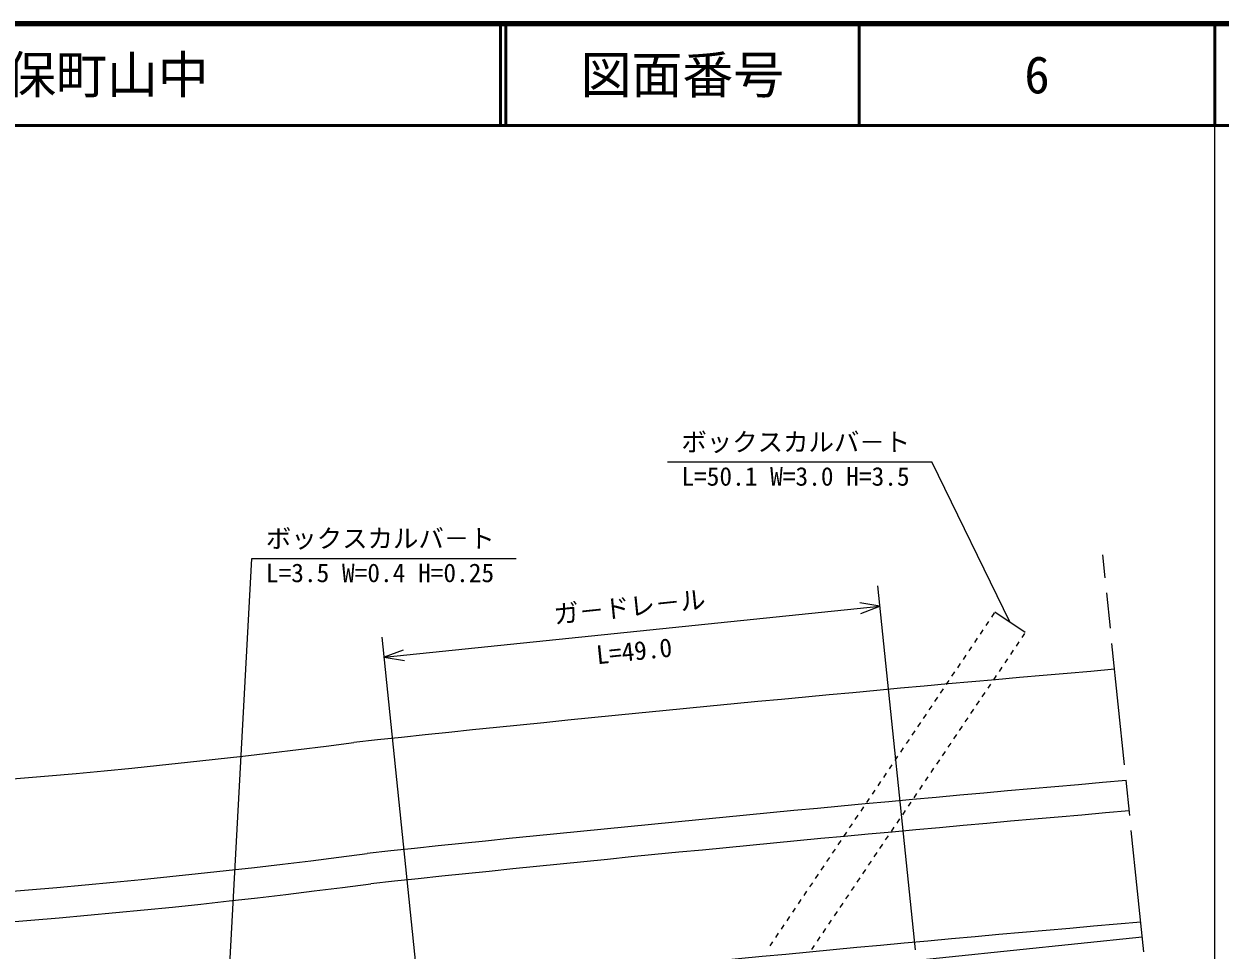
# Model space of a CAD drawing. Units: millimetres, scale not verified. Extents: x 40000 to 680000, y 20000 to 380000.
# Drawn here: x 461870 to 579500, y 288912 to 380000 of the extents above; entities that cross this region are included whole.
import ezdxf
from ezdxf.enums import TextEntityAlignment as Align

# ---------------------------------------------------------------- set-up
doc = ezdxf.new("R2010")
doc.units = ezdxf.units.MM
doc.header["$LTSCALE"] = 1000
doc.linetypes.add('CHAIN', pattern=[18.5, 12, -1.5, 3.5, -1.5])
for name, color, linetype, lineweight in [('M-BGD', 7, 'Continuous', 25), ('M-BMK', 2, 'CHAIN', 13), ('M-STR-HTXT', 7, 'Continuous', 13), ('M-STR-STR1', 1, 'Continuous', 25), ('M-TTL', 2, 'Continuous', 140), ('M-TTL-BAND', 7, 'Continuous', 25), ('M-TTL-LINE', 7, 'Continuous', 50)]:
    doc.layers.add(name, color=color, linetype=linetype, lineweight=lineweight)
doc.layers.add('M-TTL-TXT', color=7, linetype='Continuous')
doc.styles.add('@ＭＳ ゴシック', font='')
doc.styles.add('ＭＳ ゴシック', font='')
doc.styles.get('@ＭＳ ゴシック').set_extended_font_data('@MS Gothic')
doc.styles.get('ＭＳ ゴシック').set_extended_font_data('MS Gothic')

msp = doc.modelspace()

# ---------------------------------------------------------------- linework, layer by layer
at = {"layer": 'M-BGD'}
msp.add_line((480906, 280825), (571845, 290221), dxfattribs=at)
for centre, radius, start, end in [((883219, -3345258), 3675228, 94.90259, 96.0742), ((404146, 994787), 691358, 262.9307, 277.49444), ((883219, -3345258), 3664228, 94.8996, 96.07208), ((883219, -3345258), 3661228, 94.89878, 96.07151), ((404146, 994787), 702358, 262.92733, 277.48326), ((404146, 994787), 705358, 262.92643, 277.48026), ((883219, -3345258), 3650228, 94.89577, 96.06939)]:
    msp.add_arc(centre, radius, start, end, dxfattribs=at)
at = {"layer": 'M-BMK'}
msp.add_line((571999, 288729), (567965, 327771), dxfattribs=at)
at = {"layer": 'M-STR-HTXT'}
for p, q in [((525149, 336917), (551149, 336917)), ((558844, 321143), (551149, 336917)), ((481755, 280912), (484290, 327429)), ((484290, 327429), (510290, 327429)), ((549546, 288922), (545845, 324732)), ((497311, 317706), (546051, 322742)), ((546051, 322742), (544076, 323059)), ((544183, 322029), (546051, 322742)), ((500805, 283886), (497105, 319695)), ((499179, 318420), (497311, 317706)), ((497311, 317706), (499285, 317390))]:
    msp.add_line(p, q, dxfattribs=at)
at = {"layer": 'M-STR-STR1'}
for p, q in [((556737, 321237), (556457, 320822)), ((557296, 322066), (557017, 321651)), ((560336, 320136), (557352, 322149)), ((556178, 320408), (555898, 319993)), ((560280, 320054), (560000, 319639)), ((555619, 319579), (555339, 319164)), ((559721, 319224), (559441, 318810)), ((554500, 317920), (554221, 317506)), ((555060, 318750), (554780, 318335)), ((559162, 318395), (558882, 317981)), ((553941, 317091), (553662, 316677)), ((558043, 316737), (557764, 316323)), ((558603, 317566), (558323, 317152)), ((552823, 315433), (552543, 315019)), ((553382, 316262), (553103, 315848)), ((557484, 315908), (557205, 315494)), ((552264, 314604), (551984, 314190)), ((556366, 314250), (556086, 313835)), ((556925, 315079), (556646, 314665)), ((551146, 312946), (550866, 312531)), ((551705, 313775), (551425, 313361)), ((555807, 313421), (555527, 313006)), ((550587, 312117), (550307, 311702)), ((554689, 311763), (554409, 311348)), ((555248, 312592), (554968, 312177)), ((550027, 311288), (549748, 310873)), ((554130, 310934), (553850, 310519)), ((548909, 309630), (548630, 309215)), ((549468, 310459), (549189, 310044)), ((553570, 310105), (553291, 309690)), ((548350, 308801), (548070, 308386)), ((552452, 308446), (552173, 308032)), ((553011, 309276), (552732, 308861)), ((547232, 307142), (546952, 306728)), ((547791, 307972), (547511, 307557)), ((551893, 307617), (551613, 307203)), ((546673, 306313), (546393, 305899)), ((550775, 305959), (550495, 305545)), ((551334, 306788), (551054, 306374)), ((546114, 305484), (545834, 305070)), ((550216, 305130), (549936, 304716)), ((544995, 303826), (544716, 303412)), ((545554, 304655), (545275, 304241)), ((549656, 304301), (549377, 303887)), ((544436, 302997), (544157, 302582)), ((548538, 302643), (548259, 302228)), ((549097, 303472), (548818, 303057)), ((543318, 301339), (543038, 300924)), ((543877, 302168), (543597, 301753)), ((547979, 301814), (547700, 301399)), ((542759, 300510), (542479, 300095)), ((546861, 300156), (546581, 299741)), ((547420, 300985), (547140, 300570)), ((541640, 298852), (541361, 298437)), ((542200, 299681), (541920, 299266)), ((546302, 299327), (546022, 298912)), ((541081, 298023), (540802, 297608)), ((545183, 297668), (544904, 297254)), ((545743, 298497), (545463, 298083)), ((540522, 297193), (540243, 296779)), ((544624, 296839), (544345, 296425)), ((539404, 295535), (539124, 295121)), ((539963, 296364), (539684, 295950)), ((544065, 296010), (543786, 295596)), ((538845, 294706), (538565, 294292)), ((542947, 294352), (542667, 293938)), ((543506, 295181), (543227, 294767)), ((537727, 293048), (537447, 292634)), ((538286, 293877), (538006, 293463)), ((542388, 293523), (542108, 293108)), ((537167, 292219), (536888, 291804)), ((541270, 291865), (540990, 291450)), ((541829, 292694), (541549, 292279)), ((536049, 290561), (535770, 290146)), ((536608, 291390), (536329, 290975)), ((540710, 291036), (540431, 290621)), ((535490, 289732), (535210, 289317)), ((539592, 289378), (539313, 288963)), ((540151, 290207), (539872, 289792))]:
    msp.add_line(p, q, dxfattribs=at)
at = {"layer": 'M-TTL'}
msp.add_line((680000, 380000), (40000, 380000), dxfattribs=at)
at = {"layer": 'M-TTL-BAND'}
msp.add_line((579000, 20000), (579000, 370000), dxfattribs=at)
at = {"layer": 'M-TTL-LINE'}
for p, q in [((508747, 380000), (508747, 370000)), ((509247, 380000), (509247, 370000)), ((543997, 380000), (543997, 370000)), ((579000, 380000), (579000, 370000)), ((40000, 370000), (680000, 370000))]:
    msp.add_line(p, q, dxfattribs=at)

# ---------------------------------------------------------------- texts
at = {"layer": 'M-STR-HTXT', "style": 'ＭＳ ゴシック'}
for p in [(526524, 337417), (485665, 327929)]:
    msp.add_text('ボックスカルバ－ト', height=1833, dxfattribs=at).set_placement(p, align=Align.BOTTOM_LEFT)
for s, p in [('L=50.1 W=3.0 H=3.5', (526524, 336417)), ('L=3.5 W=0.4 H=0.25', (485665, 326929))]:
    msp.add_text(s, height=1833, dxfattribs=at).set_placement(p, align=Align.TOP_LEFT)
msp.add_text('ガ－ドレ－ル', height=1833, rotation=5.899, dxfattribs=at).set_placement((521578, 321219), align=Align.BOTTOM_CENTER)
at = {"layer": 'M-STR-HTXT', "style": '@ＭＳ ゴシック'}
msp.add_text('L=49.0', height=1833, rotation=5.899, dxfattribs=at).set_placement((521784, 319229), align=Align.TOP_CENTER)
at = {"layer": 'M-TTL-TXT', "style": 'ＭＳ ゴシック'}
msp.add_text('美祢市伊佐町堀越\u3000東厚保町山中', height=3666, dxfattribs=at).set_placement((405024, 375000), align=Align.MIDDLE_LEFT)
for s, p in [('図面番号', (526622, 375000)), ('6', (561497, 375000))]:
    msp.add_text(s, height=3666, dxfattribs=at).set_placement(p, align=Align.MIDDLE_CENTER)

doc.saveas('drawing.dxf')
